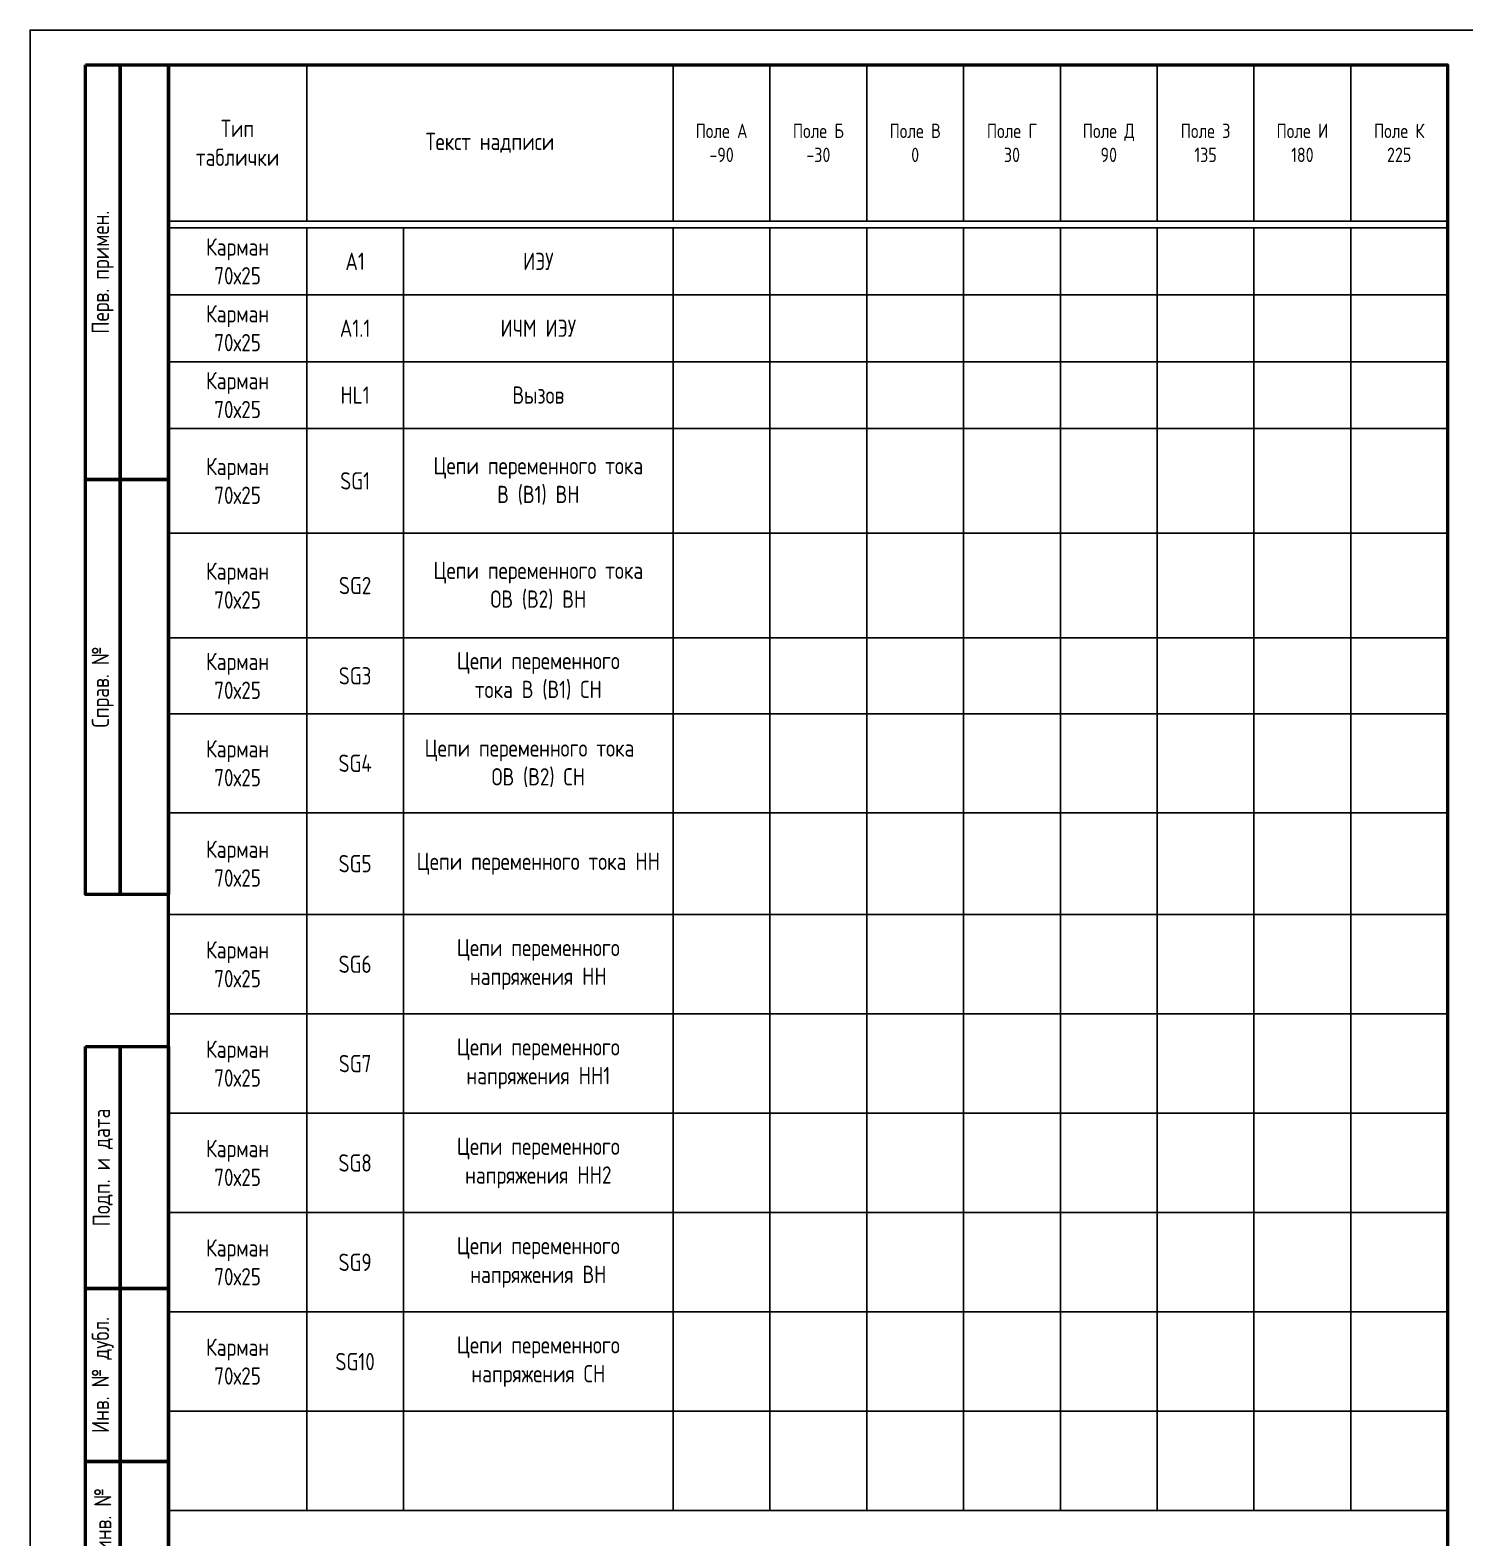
# Model space of a CAD drawing. Header units: millimetres. Extents: x -1117 to 6083, y -90 to 586.
# Drawn here: x -840 to -632.5, y 78.9 to 297 of the extents above; entities that cross this region are included whole.
import ezdxf

# ---------------------------------------------------------------- set-up
doc = ezdxf.new("R2010")
doc.units = ezdxf.units.MM
doc.styles.add('Gost_type_A', font='GOST_A.TTF')

# ---------------------------------------------------------------- blocks, each defined once
blk = doc.blocks.new('Штамп левый верхний')
at = {"lineweight": 50}
for points in [[(-12, 0), (-7, 0), (-7, -60), (-12, -60)], [(-7, 0), (0, 0), (0, -60), (-7, -60)], [(-12, -60), (-7, -60), (-7, -120), (-12, -120)], [(-7, -60), (0, -60), (0, -120), (-7, -120)]]:
    blk.add_lwpolyline(points, close=True, dxfattribs=at)
at = {"char_height": 2.5, "width": 60, "attachment_point": 5, "rotation": 90, "style": 'Gost_type_A'}
for s, insert in [('Перв. примен.', (-9.5, -30)), ('Справ. №', (-9.5, -90))]:
    blk.add_mtext(s, dxfattribs=dict(at, insert=insert))
blk = doc.blocks.new('Штамп левый нижний')
at = {"lineweight": 50}
for points in [[(-12, 145), (-7, 145), (-7, 110), (-12, 110)], [(-7, 145), (0, 145), (0, 110), (-7, 110)], [(-12, 110), (-7, 110), (-7, 85), (-12, 85)], [(-7, 110), (0, 110), (0, 85), (-7, 85)], [(-12, 85), (-7, 85), (-7, 60), (-12, 60)], [(-7, 85), (0, 85), (0, 60), (-7, 60)], [(-12, 60), (-7, 60), (-7, 25), (-12, 25)], [(-7, 60), (0, 60), (0, 25), (-7, 25)], [(-12, 25), (-7, 25), (-7, 0), (-12, 0)], [(-7, 25), (0, 25), (0, 0), (-7, 0)]]:
    blk.add_lwpolyline(points, close=True, dxfattribs=at)
at = {"char_height": 2.5, "attachment_point": 5, "rotation": 90, "style": 'Gost_type_A'}
for s, insert, width in [('Подп. и дата', (-9.5, 127.5), 35), ('Инв. № дубл.', (-9.5, 97.5), 25), ('Взам. инв. №', (-9.5, 72.5), 25), ('Подп. и дата', (-9.5, 42.5), 35), ('Инв. N подл.', (-9.5, 12.5), 25)]:
    blk.add_mtext(s, dxfattribs=dict(at, insert=insert, width=width))
blk = doc.blocks.new('Формат_А4')
blk.add_lwpolyline([(0, 297), (0, 0), (-210, 0), (-210, 297)], close=True)
at = {"lineweight": 50}
blk.add_lwpolyline([(-190, 292), (-5, 292), (-5, 5), (-190, 5)], close=True, dxfattribs=at)
blk = doc.blocks.new('*T19')
at = {"color": 0, "linetype": 'ByBlock', "lineweight": -2, "transparency": 16777216}
for p, q in [((0, 0), (185, 0)), ((0, 0), (0, -209.12)), ((20, 0), (20, -22.61)), ((73, 0), (73, -22.61)), ((87, 0), (87, -22.61)), ((101, 0), (101, -22.61)), ((115, 0), (115, -22.61)), ((129, 0), (129, -22.61)), ((143, 0), (143, -22.61)), ((157, 0), (157, -22.61)), ((171, 0), (171, -22.61)), ((185, 0), (185, -209.12)), ((0, -22.61), (185, -22.61)), ((0, -23.61), (185, -23.61)), ((20, -23.61), (20, -209.12)), ((34, -23.61), (34, -209.12)), ((73, -23.61), (73, -209.12)), ((87, -23.61), (87, -209.12)), ((101, -23.61), (101, -209.12)), ((115, -23.61), (115, -209.12)), ((129, -23.61), (129, -209.12)), ((143, -23.61), (143, -209.12)), ((157, -23.61), (157, -209.12)), ((171, -23.61), (171, -209.12)), ((0, -33.28), (185, -33.28)), ((0, -42.95), (185, -42.95)), ((0, -52.62), (185, -52.62)), ((0, -67.76), (185, -67.76)), ((0, -82.9), (185, -82.9)), ((0, -93.88), (185, -93.88)), ((0, -108.19), (185, -108.19)), ((0, -122.92), (185, -122.92)), ((0, -137.29), (185, -137.29)), ((0, -151.65), (185, -151.65)), ((0, -166.02), (185, -166.02)), ((0, -180.39), (185, -180.39)), ((0, -194.76), (185, -194.76)), ((0, -209.12), (185, -209.12))]:
    blk.add_line(p, q, dxfattribs=at)
at = {"color": 0, "transparency": 16777216, "char_height": 2.5, "attachment_point": 5, "style": 'Gost_type_A'}
for s, insert, width in [('Тип таблички', (10, -11.3), 17), ('{\\H0.83333x;\\C256;Поле А \\P-90}', (80, -11.3), 11), ('{\\H0.83333x;\\C256;Поле Б\\P-30}', (94, -11.3), 11), ('{\\H0.83333x;\\C256;Поле В\\P0}', (108, -11.3), 11), ('{\\H0.83333x;\\C256;Поле Г\\P30}', (122, -11.3), 11), ('{\\H0.83333x;\\C256;Поле Д\\P90}', (136, -11.3), 11), ('{\\H0.83333x;\\C256;Поле З\\P135}', (150, -11.3), 11), ('{\\H0.83333x;\\C256;Поле И\\P180}', (164, -11.3), 11), ('{\\H0.83333x;\\C256;Поле К\\P225}', (178, -11.3), 11), ('Текст надписи', (46.5, -11.3), 50), ('Карман\\P70х25', (10, -28.44), 17), ('A1', (27, -28.44), 11), ('ИЭУ', (53.5, -28.44), 36), ('Карман\\P70х25', (10, -38.11), 17), ('A1.1', (27, -38.11), 11), ('ИЧМ ИЭУ', (53.5, -38.11), 36), ('Карман\\P70х25', (10, -47.78), 17), ('HL1', (27, -47.78), 11), ('Вызов', (53.5, -47.78), 36), ('Карман\\P70х25', (10, -60.19), 17), ('Цепи переменного тока \\PВ (В1) ВН', (53.5, -60.19), 36), ('SG1', (27, -60.19), 11), ('Цепи переменного тока \\PОВ (В2) ВН', (53.5, -75.33), 36), ('Карман\\P70х25', (10, -75.33), 17), ('SG2', (27, -75.33), 11), ('{\\C256;Цепи переменного \\Pтока В (В1) СН}', (53.5, -88.39), 36), ('Карман\\P70х25', (10, -88.39), 17), ('SG3', (27, -88.39), 11), ('Карман\\P70х25', (10, -101.03), 17), ('{\\C256;Цепи переменного тока   ОВ (В2) СН}', (53.5, -101.03), 36), ('SG4', (27, -101.03), 11), ('Карман\\P70х25', (10, -115.55), 17), ('SG5', (27, -115.55), 11), ('{\\C256;Цепи переменного тока НН}', (53.5, -115.55), 36), ('{\\C256;Цепи переменного напряжения НН}', (53.5, -130.1), 36), ('Карман\\P70х25', (10, -130.1), 17), ('SG6', (27, -130.1), 11), ('Карман\\P70х25', (10, -144.47), 17), ('{\\C256;Цепи переменного напряжения НН1}', (53.5, -144.47), 36), ('SG7', (27, -144.47), 11), ('Карман\\P70х25', (10, -158.84), 17), ('{\\C256;Цепи переменного напряжения НН2}', (53.5, -158.84), 36), ('SG8', (27, -158.84), 11), ('Карман\\P70х25', (10, -173.21), 17), ('{\\C256;Цепи переменного напряжения ВН}', (53.5, -173.21), 36), ('SG9', (27, -173.21), 11), ('Карман\\P70х25', (10, -187.57), 17), ('{\\C256;Цепи переменного напряжения СН}', (53.5, -187.57), 36), ('SG10', (27, -187.57), 11)]:
    blk.add_mtext(s, dxfattribs=dict(at, insert=insert, width=width))

msp = doc.modelspace()

# ---------------------------------------------------------------- block references
at = {"color": 1}
for name, p in [('Формат_А4', (-630, 0)), ('Штамп левый верхний', (-820, 292)), ('Штамп левый нижний', (-820, 5))]:
    msp.add_blockref(name, p, dxfattribs=at)
msp.add_blockref('*T19', (-820, 292))

doc.saveas('drawing.dxf')
